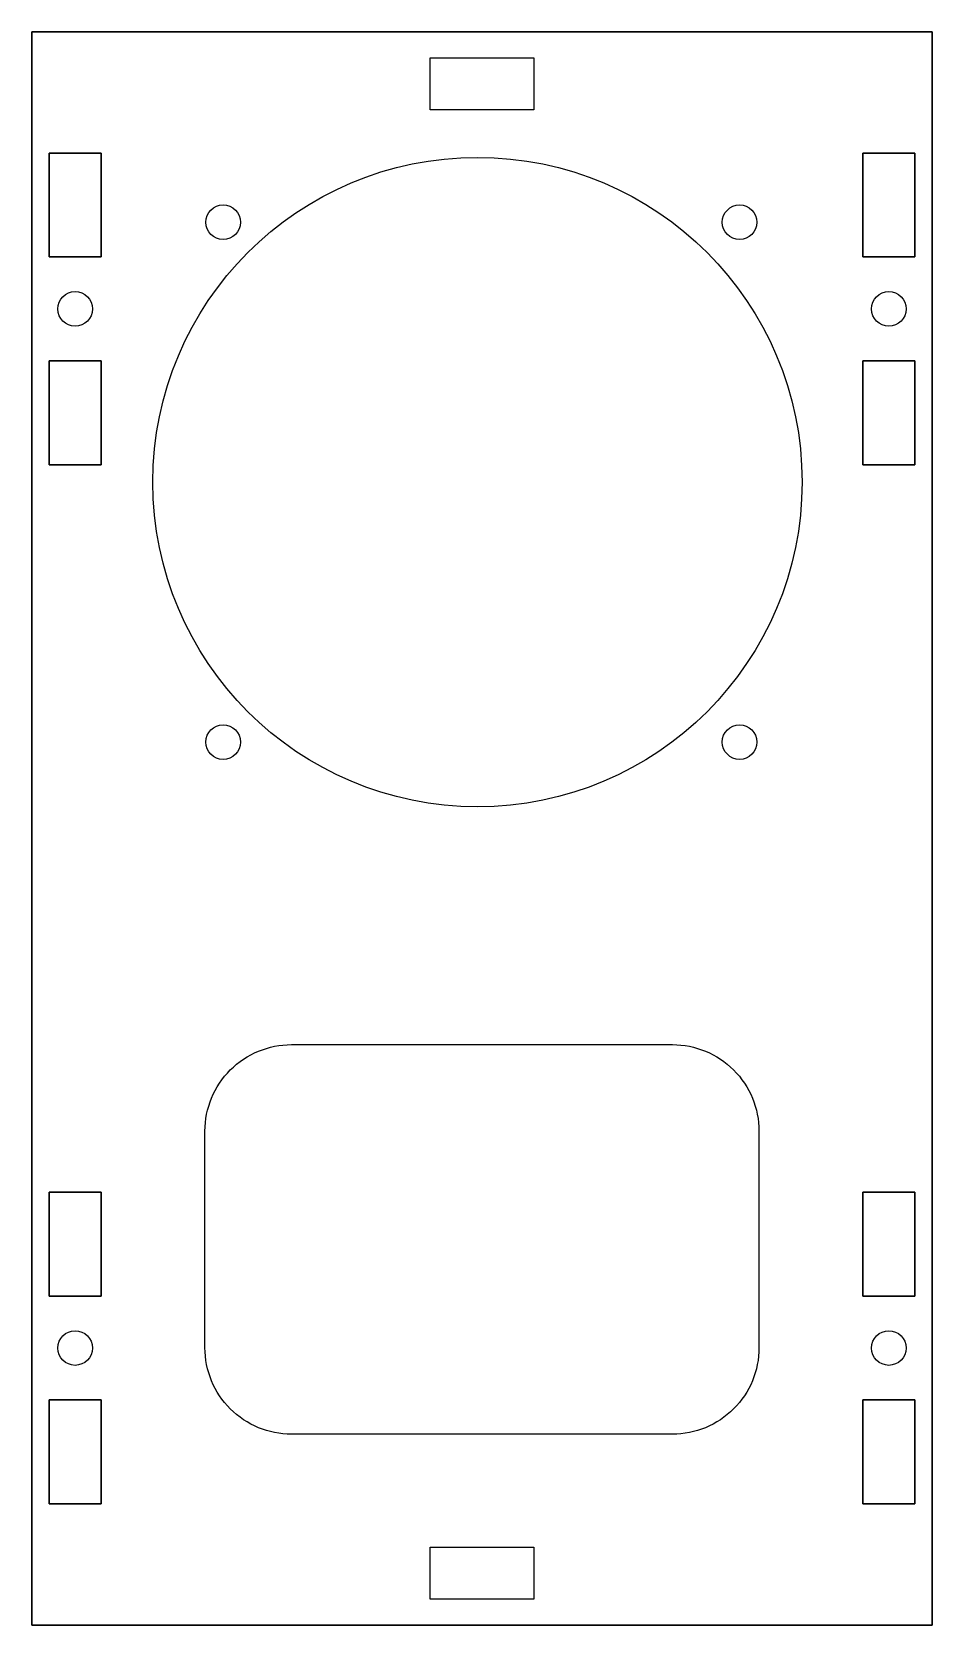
# Model space of a CAD drawing. Extents: x 18 to 122, y -16 to 168.
import ezdxf

# ---------------------------------------------------------------- set-up
doc = ezdxf.new("R2010")
doc.units = 0
doc.layers.get('0').update_dxf_attribs({"linetype": 'CONTINUOUS'})

msp = doc.modelspace()

# ---------------------------------------------------------------- linework, layer by layer
for points in [[(121.53, 167.51), (121.53, -16.49), (17.53, -16.49), (17.53, 167.51)], [(121.53, -16.49), (121.53, 167.51), (17.53, 167.51), (17.53, -16.49)], [(63.53, 164.51), (75.53, 164.51), (75.53, 158.51), (63.53, 158.51)], [(25.53, 141.51), (25.53, 153.51), (19.53, 153.51), (19.53, 141.51)], [(25.53, 153.51), (25.53, 141.51), (19.53, 141.51), (19.53, 153.51)], [(119.53, 153.51), (113.53, 153.51), (113.53, 141.51), (119.53, 141.51)], [(113.53, 153.51), (119.53, 153.51), (119.53, 141.51), (113.53, 141.51)], [(25.53, 117.51), (25.53, 129.51), (19.53, 129.51), (19.53, 117.51)], [(25.53, 129.51), (25.53, 117.51), (19.53, 117.51), (19.53, 129.51)], [(113.53, 129.51), (113.53, 117.51), (119.53, 117.51), (119.53, 129.51)], [(113.53, 117.51), (113.53, 129.51), (119.53, 129.51), (119.53, 117.51)], [(25.53, 21.51), (25.53, 33.51), (19.53, 33.51), (19.53, 21.51)], [(25.53, 33.51), (25.53, 21.51), (19.53, 21.51), (19.53, 33.51)], [(113.53, 21.51), (119.53, 21.51), (119.53, 33.51), (113.53, 33.51)], [(119.53, 21.51), (113.53, 21.51), (113.53, 33.51), (119.53, 33.51)], [(19.53, -2.49), (25.53, -2.49), (25.53, 9.51), (19.53, 9.51)], [(25.53, -2.49), (19.53, -2.49), (19.53, 9.51), (25.53, 9.51)], [(113.53, 9.51), (113.53, -2.49), (119.53, -2.49), (119.53, 9.51)], [(113.53, -2.49), (113.53, 9.51), (119.53, 9.51), (119.53, -2.49)], [(75.53, -13.49), (63.53, -13.49), (63.53, -7.49), (75.53, -7.49)]]:
    msp.add_lwpolyline(points, close=True)
msp.add_lwpolyline([(37.53, 40.55, -0.414214), (47.53, 50.55), (91.53, 50.55, -0.414214), (101.53, 40.55), (101.53, 15.55, -0.414214), (91.53, 5.55), (47.53, 5.55, -0.414214), (37.53, 15.55)], format="xyb", close=True)
msp.add_lwpolyline([(37.53, 40.55, -0.414214), (47.53, 50.55), (91.53, 50.55, -0.414214), (101.53, 40.55), (101.53, 15.55, -0.414214), (91.53, 5.55), (47.53, 5.55, -0.414214), (37.53, 15.55)], format="xyb", close=True)
for centre, radius in [((69.01, 115.51), 37.5), ((69.01, 115.51), 37.5), ((39.63, 145.52), 2), ((39.63, 145.52), 2), ((99.29, 145.52), 2), ((99.29, 145.52), 2), ((22.53, 135.51), 2), ((22.53, 135.51), 2), ((116.53, 135.51), 2), ((116.53, 135.51), 2), ((39.63, 85.49), 2), ((39.63, 85.49), 2), ((99.29, 85.49), 2), ((99.29, 85.49), 2), ((22.53, 15.51), 2), ((22.53, 15.51), 2), ((116.53, 15.51), 2), ((116.53, 15.51), 2)]:
    msp.add_circle(centre, radius)

doc.saveas('drawing.dxf')
